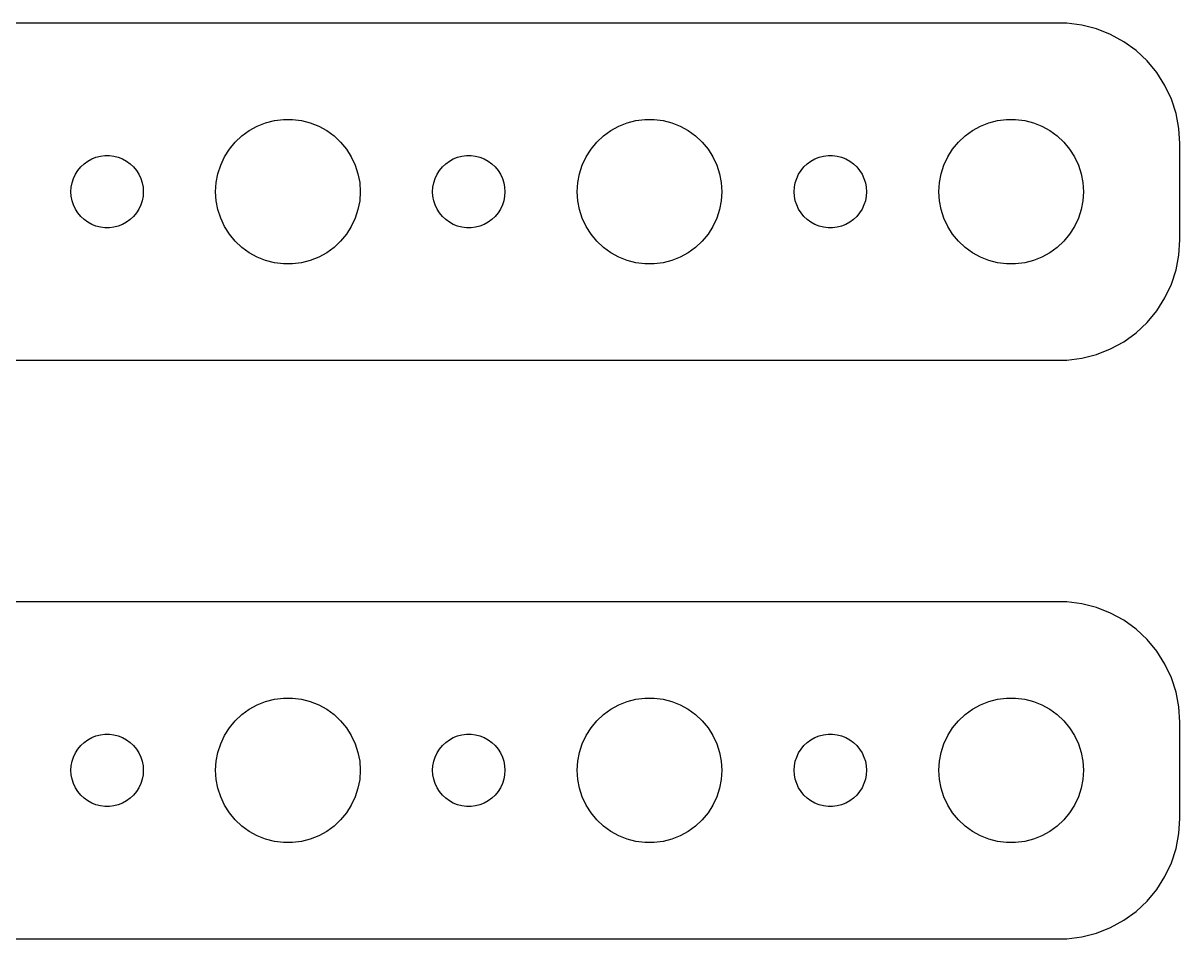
# Model space of a CAD drawing. Header units: metres. Extents: x -202 to 202, y 41 to 79.
# Drawn here: x 154.01 to 202, y 41.01 to 78.99 of the extents above; entities that cross this region are included whole.
import ezdxf

# ---------------------------------------------------------------- set-up
doc = ezdxf.new("R2010")
doc.units = ezdxf.units.M

msp = doc.modelspace()

# ---------------------------------------------------------------- linework, layer by layer
for p, q in [((197.314, 78.9901), (-197.314, 78.9901)), ((197.937, 78.9114), (197.314, 78.9901)), ((198.545, 78.7553), (197.937, 78.9114)), ((199.129, 78.5241), (198.545, 78.7553)), ((199.679, 78.2216), (199.129, 78.5241)), ((200.187, 77.8526), (199.679, 78.2216)), ((200.645, 77.4227), (200.187, 77.8526)), ((201.045, 76.9389), (200.645, 77.4227)), ((201.382, 76.4088), (201.045, 76.9389)), ((201.649, 75.8406), (201.382, 76.4088)), ((201.843, 75.2434), (201.649, 75.8406)), ((164.073, 74.8532), (164.438, 74.9469)), ((164.438, 74.9469), (164.812, 74.9941)), ((164.812, 74.9941), (165.188, 74.9941)), ((165.188, 74.9941), (165.562, 74.9469)), ((165.562, 74.9469), (165.927, 74.8532)), ((179.073, 74.8532), (179.438, 74.9469)), ((179.438, 74.9469), (179.812, 74.9941)), ((179.812, 74.9941), (180.188, 74.9941)), ((180.188, 74.9941), (180.562, 74.9469)), ((180.562, 74.9469), (180.927, 74.8532)), ((194.073, 74.8532), (194.438, 74.9469)), ((194.438, 74.9469), (194.812, 74.9941)), ((194.812, 74.9941), (195.188, 74.9941)), ((195.188, 74.9941), (195.562, 74.9469)), ((195.562, 74.9469), (195.927, 74.8532)), ((201.961, 74.6267), (201.843, 75.2434)), ((163.088, 74.3115), (163.393, 74.533)), ((163.393, 74.533), (163.723, 74.7145)), ((163.723, 74.7145), (164.073, 74.8532)), ((165.927, 74.8532), (166.277, 74.7145)), ((166.277, 74.7145), (166.607, 74.533)), ((166.607, 74.533), (166.912, 74.3115)), ((178.088, 74.3115), (178.393, 74.533)), ((178.393, 74.533), (178.723, 74.7145)), ((178.723, 74.7145), (179.073, 74.8532)), ((180.927, 74.8532), (181.277, 74.7145)), ((181.277, 74.7145), (181.607, 74.533)), ((181.607, 74.533), (181.912, 74.3115)), ((193.088, 74.3115), (193.393, 74.533)), ((193.393, 74.533), (193.723, 74.7145)), ((193.723, 74.7145), (194.073, 74.8532)), ((195.927, 74.8532), (196.277, 74.7145)), ((196.277, 74.7145), (196.607, 74.533)), ((196.607, 74.533), (196.912, 74.3115)), ((202, 74), (201.961, 74.6267)), ((162.573, 73.7634), (162.813, 74.0536)), ((162.813, 74.0536), (163.088, 74.3115)), ((166.912, 74.3115), (167.187, 74.0536)), ((167.187, 74.0536), (167.427, 73.7634)), ((177.573, 73.7634), (177.813, 74.0536)), ((177.813, 74.0536), (178.088, 74.3115)), ((181.912, 74.3115), (182.187, 74.0536)), ((182.187, 74.0536), (182.427, 73.7634)), ((192.573, 73.7634), (192.813, 74.0536)), ((192.813, 74.0536), (193.088, 74.3115)), ((196.912, 74.3115), (197.187, 74.0536)), ((197.187, 74.0536), (197.427, 73.7634)), ((202, 70), (202, 74)), ((156.861, 73.3572), (157.036, 73.4266)), ((157.036, 73.4266), (157.219, 73.4734)), ((157.219, 73.4734), (157.406, 73.497)), ((157.406, 73.497), (157.594, 73.497)), ((157.594, 73.497), (157.781, 73.4734)), ((157.781, 73.4734), (157.964, 73.4266)), ((157.964, 73.4266), (158.139, 73.3572)), ((162.211, 73.1044), (162.371, 73.4453)), ((162.371, 73.4453), (162.573, 73.7634)), ((167.427, 73.7634), (167.629, 73.4453)), ((167.629, 73.4453), (167.789, 73.1044)), ((171.861, 73.3572), (172.036, 73.4266)), ((172.036, 73.4266), (172.219, 73.4734)), ((172.219, 73.4734), (172.406, 73.497)), ((172.406, 73.497), (172.594, 73.497)), ((172.594, 73.497), (172.781, 73.4734)), ((172.781, 73.4734), (172.964, 73.4266)), ((172.964, 73.4266), (173.139, 73.3572)), ((177.211, 73.1044), (177.371, 73.4453)), ((177.371, 73.4453), (177.573, 73.7634)), ((182.427, 73.7634), (182.629, 73.4453)), ((182.629, 73.4453), (182.789, 73.1044)), ((186.861, 73.3572), (187.036, 73.4266)), ((187.036, 73.4266), (187.219, 73.4734)), ((187.219, 73.4734), (187.406, 73.497)), ((187.406, 73.497), (187.594, 73.497)), ((187.594, 73.497), (187.781, 73.4734)), ((187.781, 73.4734), (187.964, 73.4266)), ((187.964, 73.4266), (188.139, 73.3572)), ((192.211, 73.1044), (192.371, 73.4453)), ((192.371, 73.4453), (192.573, 73.7634)), ((197.427, 73.7634), (197.629, 73.4453)), ((197.629, 73.4453), (197.789, 73.1044)), ((156.286, 72.8817), (156.407, 73.0268)), ((156.407, 73.0268), (156.544, 73.1558)), ((156.544, 73.1558), (156.696, 73.2665)), ((156.696, 73.2665), (156.861, 73.3572)), ((158.139, 73.3572), (158.304, 73.2665)), ((158.304, 73.2665), (158.456, 73.1558)), ((158.456, 73.1558), (158.593, 73.0268)), ((158.593, 73.0268), (158.714, 72.8817)), ((162.094, 72.7461), (162.211, 73.1044)), ((167.789, 73.1044), (167.906, 72.7461)), ((171.286, 72.8817), (171.407, 73.0268)), ((171.407, 73.0268), (171.544, 73.1558)), ((171.544, 73.1558), (171.696, 73.2665)), ((171.696, 73.2665), (171.861, 73.3572)), ((173.139, 73.3572), (173.304, 73.2665)), ((173.304, 73.2665), (173.456, 73.1558)), ((173.456, 73.1558), (173.593, 73.0268)), ((173.593, 73.0268), (173.714, 72.8817)), ((177.094, 72.7461), (177.211, 73.1044)), ((182.789, 73.1044), (182.906, 72.7461)), ((186.286, 72.8817), (186.407, 73.0268)), ((186.407, 73.0268), (186.544, 73.1558)), ((186.544, 73.1558), (186.696, 73.2665)), ((186.696, 73.2665), (186.861, 73.3572)), ((188.139, 73.3572), (188.304, 73.2665)), ((188.304, 73.2665), (188.456, 73.1558)), ((188.456, 73.1558), (188.593, 73.0268)), ((188.593, 73.0268), (188.714, 72.8817)), ((192.094, 72.7461), (192.211, 73.1044)), ((197.789, 73.1044), (197.906, 72.7461)), ((156.047, 72.373), (156.105, 72.5522)), ((156.105, 72.5522), (156.186, 72.7226)), ((156.186, 72.7226), (156.286, 72.8817)), ((158.714, 72.8817), (158.814, 72.7226)), ((158.814, 72.7226), (158.895, 72.5522)), ((158.895, 72.5522), (158.953, 72.373)), ((162.024, 72.376), (162.094, 72.7461)), ((167.906, 72.7461), (167.976, 72.376)), ((171.047, 72.373), (171.105, 72.5522)), ((171.105, 72.5522), (171.186, 72.7226)), ((171.186, 72.7226), (171.286, 72.8817)), ((173.714, 72.8817), (173.814, 72.7226)), ((173.814, 72.7226), (173.895, 72.5522)), ((173.895, 72.5522), (173.953, 72.373)), ((177.024, 72.376), (177.094, 72.7461)), ((182.906, 72.7461), (182.976, 72.376)), ((186.047, 72.373), (186.105, 72.5522)), ((186.105, 72.5522), (186.186, 72.7226)), ((186.186, 72.7226), (186.286, 72.8817)), ((188.714, 72.8817), (188.814, 72.7226)), ((188.814, 72.7226), (188.895, 72.5522)), ((188.895, 72.5522), (188.953, 72.373)), ((192.024, 72.376), (192.094, 72.7461)), ((197.906, 72.7461), (197.976, 72.376)), ((156, 72), (156.012, 72.188)), ((156.012, 71.812), (156, 72)), ((156.012, 72.188), (156.047, 72.373)), ((158.953, 72.373), (158.988, 72.188)), ((158.988, 72.188), (159, 72)), ((159, 72), (158.988, 71.812)), ((162, 72), (162.024, 72.376)), ((162.024, 71.624), (162, 72)), ((167.976, 72.376), (168, 72)), ((168, 72), (167.976, 71.624)), ((171, 72), (171.012, 72.188)), ((171.012, 71.812), (171, 72)), ((171.012, 72.188), (171.047, 72.373)), ((173.953, 72.373), (173.988, 72.188)), ((173.988, 72.188), (174, 72)), ((174, 72), (173.988, 71.812)), ((177, 72), (177.024, 72.376)), ((177.024, 71.624), (177, 72)), ((182.976, 72.376), (183, 72)), ((183, 72), (182.976, 71.624)), ((186, 72), (186.012, 72.188)), ((186.012, 71.812), (186, 72)), ((186.012, 72.188), (186.047, 72.373)), ((188.953, 72.373), (188.988, 72.188)), ((188.988, 72.188), (189, 72)), ((189, 72), (188.988, 71.812)), ((192, 72), (192.024, 72.376)), ((192.024, 71.624), (192, 72)), ((197.976, 72.376), (198, 72)), ((198, 72), (197.976, 71.624)), ((156.047, 71.627), (156.012, 71.812)), ((156.105, 71.4478), (156.047, 71.627)), ((158.953, 71.627), (158.895, 71.4478)), ((158.988, 71.812), (158.953, 71.627)), ((162.094, 71.2539), (162.024, 71.624)), ((167.976, 71.624), (167.906, 71.2539)), ((171.047, 71.627), (171.012, 71.812)), ((171.105, 71.4478), (171.047, 71.627)), ((173.953, 71.627), (173.895, 71.4478)), ((173.988, 71.812), (173.953, 71.627)), ((177.094, 71.2539), (177.024, 71.624)), ((182.976, 71.624), (182.906, 71.2539)), ((186.047, 71.627), (186.012, 71.812)), ((186.105, 71.4478), (186.047, 71.627)), ((188.953, 71.627), (188.895, 71.4478)), ((188.988, 71.812), (188.953, 71.627)), ((192.094, 71.2539), (192.024, 71.624)), ((197.976, 71.624), (197.906, 71.2539)), ((156.186, 71.2774), (156.105, 71.4478)), ((156.286, 71.1183), (156.186, 71.2774)), ((156.407, 70.9732), (156.286, 71.1183)), ((158.714, 71.1183), (158.593, 70.9732)), ((158.814, 71.2774), (158.714, 71.1183)), ((158.895, 71.4478), (158.814, 71.2774)), ((162.211, 70.8956), (162.094, 71.2539)), ((167.906, 71.2539), (167.789, 70.8956)), ((171.186, 71.2774), (171.105, 71.4478)), ((171.286, 71.1183), (171.186, 71.2774)), ((171.407, 70.9732), (171.286, 71.1183)), ((173.714, 71.1183), (173.593, 70.9732)), ((173.814, 71.2774), (173.714, 71.1183)), ((173.895, 71.4478), (173.814, 71.2774)), ((177.211, 70.8956), (177.094, 71.2539)), ((182.906, 71.2539), (182.789, 70.8956)), ((186.186, 71.2774), (186.105, 71.4478)), ((186.286, 71.1183), (186.186, 71.2774)), ((186.407, 70.9732), (186.286, 71.1183)), ((188.714, 71.1183), (188.593, 70.9732)), ((188.814, 71.2774), (188.714, 71.1183)), ((188.895, 71.4478), (188.814, 71.2774)), ((192.211, 70.8956), (192.094, 71.2539)), ((197.906, 71.2539), (197.789, 70.8956)), ((156.544, 70.8442), (156.407, 70.9732)), ((156.696, 70.7335), (156.544, 70.8442)), ((156.861, 70.6428), (156.696, 70.7335)), ((157.036, 70.5734), (156.861, 70.6428)), ((157.219, 70.5266), (157.036, 70.5734)), ((157.964, 70.5734), (157.781, 70.5266)), ((158.139, 70.6428), (157.964, 70.5734)), ((158.304, 70.7335), (158.139, 70.6428)), ((158.456, 70.8442), (158.304, 70.7335)), ((158.593, 70.9732), (158.456, 70.8442)), ((162.371, 70.5547), (162.211, 70.8956)), ((162.573, 70.2366), (162.371, 70.5547)), ((167.629, 70.5547), (167.427, 70.2366)), ((167.789, 70.8956), (167.629, 70.5547)), ((171.544, 70.8442), (171.407, 70.9732)), ((171.696, 70.7335), (171.544, 70.8442)), ((171.861, 70.6428), (171.696, 70.7335)), ((172.036, 70.5734), (171.861, 70.6428)), ((172.219, 70.5266), (172.036, 70.5734)), ((172.964, 70.5734), (172.781, 70.5266)), ((173.139, 70.6428), (172.964, 70.5734)), ((173.304, 70.7335), (173.139, 70.6428)), ((173.456, 70.8442), (173.304, 70.7335)), ((173.593, 70.9732), (173.456, 70.8442)), ((177.371, 70.5547), (177.211, 70.8956)), ((177.573, 70.2366), (177.371, 70.5547)), ((182.629, 70.5547), (182.427, 70.2366)), ((182.789, 70.8956), (182.629, 70.5547)), ((186.544, 70.8442), (186.407, 70.9732)), ((186.696, 70.7335), (186.544, 70.8442)), ((186.861, 70.6428), (186.696, 70.7335)), ((187.036, 70.5734), (186.861, 70.6428)), ((187.219, 70.5266), (187.036, 70.5734)), ((187.964, 70.5734), (187.781, 70.5266)), ((188.139, 70.6428), (187.964, 70.5734)), ((188.304, 70.7335), (188.139, 70.6428)), ((188.456, 70.8442), (188.304, 70.7335)), ((188.593, 70.9732), (188.456, 70.8442)), ((192.371, 70.5547), (192.211, 70.8956)), ((192.573, 70.2366), (192.371, 70.5547)), ((197.629, 70.5547), (197.427, 70.2366)), ((197.789, 70.8956), (197.629, 70.5547)), ((157.406, 70.503), (157.219, 70.5266)), ((157.594, 70.503), (157.406, 70.503)), ((157.781, 70.5266), (157.594, 70.503)), ((162.813, 69.9464), (162.573, 70.2366)), ((167.427, 70.2366), (167.187, 69.9464)), ((172.406, 70.503), (172.219, 70.5266)), ((172.594, 70.503), (172.406, 70.503)), ((172.781, 70.5266), (172.594, 70.503)), ((177.813, 69.9464), (177.573, 70.2366)), ((182.427, 70.2366), (182.187, 69.9464)), ((187.406, 70.503), (187.219, 70.5266)), ((187.594, 70.503), (187.406, 70.503)), ((187.781, 70.5266), (187.594, 70.503)), ((192.813, 69.9464), (192.573, 70.2366)), ((197.427, 70.2366), (197.187, 69.9464)), ((163.088, 69.6885), (162.813, 69.9464)), ((163.393, 69.467), (163.088, 69.6885)), ((166.912, 69.6885), (166.607, 69.467)), ((167.187, 69.9464), (166.912, 69.6885)), ((178.088, 69.6885), (177.813, 69.9464)), ((178.393, 69.467), (178.088, 69.6885)), ((181.912, 69.6885), (181.607, 69.467)), ((182.187, 69.9464), (181.912, 69.6885)), ((193.088, 69.6885), (192.813, 69.9464)), ((193.393, 69.467), (193.088, 69.6885)), ((196.912, 69.6885), (196.607, 69.467)), ((197.187, 69.9464), (196.912, 69.6885)), ((201.961, 69.3733), (202, 70)), ((163.723, 69.2855), (163.393, 69.467)), ((164.073, 69.1468), (163.723, 69.2855)), ((164.438, 69.0531), (164.073, 69.1468)), ((165.927, 69.1468), (165.562, 69.0531)), ((166.277, 69.2855), (165.927, 69.1468)), ((166.607, 69.467), (166.277, 69.2855)), ((178.723, 69.2855), (178.393, 69.467)), ((179.073, 69.1468), (178.723, 69.2855)), ((179.438, 69.0531), (179.073, 69.1468)), ((180.927, 69.1468), (180.562, 69.0531)), ((181.277, 69.2855), (180.927, 69.1468)), ((181.607, 69.467), (181.277, 69.2855)), ((193.723, 69.2855), (193.393, 69.467)), ((194.073, 69.1468), (193.723, 69.2855)), ((194.438, 69.0531), (194.073, 69.1468)), ((195.927, 69.1468), (195.562, 69.0531)), ((196.277, 69.2855), (195.927, 69.1468)), ((196.607, 69.467), (196.277, 69.2855)), ((201.843, 68.7566), (201.961, 69.3733)), ((164.812, 69.0059), (164.438, 69.0531)), ((165.188, 69.0059), (164.812, 69.0059)), ((165.562, 69.0531), (165.188, 69.0059)), ((179.812, 69.0059), (179.438, 69.0531)), ((180.188, 69.0059), (179.812, 69.0059)), ((180.562, 69.0531), (180.188, 69.0059)), ((194.812, 69.0059), (194.438, 69.0531)), ((195.188, 69.0059), (194.812, 69.0059)), ((195.562, 69.0531), (195.188, 69.0059)), ((201.649, 68.1594), (201.843, 68.7566)), ((201.382, 67.5912), (201.649, 68.1594)), ((201.045, 67.0611), (201.382, 67.5912)), ((200.645, 66.5773), (201.045, 67.0611)), ((200.187, 66.1474), (200.645, 66.5773)), ((199.129, 65.4759), (199.679, 65.7784)), ((199.679, 65.7784), (200.187, 66.1474)), ((198.545, 65.2447), (199.129, 65.4759)), ((-197.314, 65.0099), (197.314, 65.0099)), ((197.314, 65.0099), (197.937, 65.0886)), ((197.937, 65.0886), (198.545, 65.2447)), ((197.314, 54.9901), (-197.314, 54.9901)), ((197.937, 54.9114), (197.314, 54.9901)), ((198.545, 54.7553), (197.937, 54.9114)), ((199.129, 54.5241), (198.545, 54.7553)), ((199.679, 54.2216), (199.129, 54.5241)), ((200.187, 53.8526), (199.679, 54.2216)), ((200.645, 53.4227), (200.187, 53.8526)), ((201.045, 52.9389), (200.645, 53.4227)), ((201.382, 52.4088), (201.045, 52.9389)), ((201.649, 51.8406), (201.382, 52.4088)), ((201.843, 51.2434), (201.649, 51.8406)), ((164.073, 50.8532), (164.438, 50.9469)), ((164.438, 50.9469), (164.812, 50.9941)), ((164.812, 50.9941), (165.188, 50.9941)), ((165.188, 50.9941), (165.562, 50.9469)), ((165.562, 50.9469), (165.927, 50.8532)), ((179.073, 50.8532), (179.438, 50.9469)), ((179.438, 50.9469), (179.812, 50.9941)), ((179.812, 50.9941), (180.188, 50.9941)), ((180.188, 50.9941), (180.562, 50.9469)), ((180.562, 50.9469), (180.927, 50.8532)), ((194.073, 50.8532), (194.438, 50.9469)), ((194.438, 50.9469), (194.812, 50.9941)), ((194.812, 50.9941), (195.188, 50.9941)), ((195.188, 50.9941), (195.562, 50.9469)), ((195.562, 50.9469), (195.927, 50.8532)), ((201.961, 50.6267), (201.843, 51.2434)), ((163.088, 50.3115), (163.393, 50.533)), ((163.393, 50.533), (163.723, 50.7145)), ((163.723, 50.7145), (164.073, 50.8532)), ((165.927, 50.8532), (166.277, 50.7145)), ((166.277, 50.7145), (166.607, 50.533)), ((166.607, 50.533), (166.912, 50.3115)), ((178.088, 50.3115), (178.393, 50.533)), ((178.393, 50.533), (178.723, 50.7145)), ((178.723, 50.7145), (179.073, 50.8532)), ((180.927, 50.8532), (181.277, 50.7145)), ((181.277, 50.7145), (181.607, 50.533)), ((181.607, 50.533), (181.912, 50.3115)), ((193.088, 50.3115), (193.393, 50.533)), ((193.393, 50.533), (193.723, 50.7145)), ((193.723, 50.7145), (194.073, 50.8532)), ((195.927, 50.8532), (196.277, 50.7145)), ((196.277, 50.7145), (196.607, 50.533)), ((196.607, 50.533), (196.912, 50.3115)), ((202, 50), (201.961, 50.6267)), ((162.573, 49.7634), (162.813, 50.0536)), ((162.813, 50.0536), (163.088, 50.3115)), ((166.912, 50.3115), (167.187, 50.0536)), ((167.187, 50.0536), (167.427, 49.7634)), ((177.573, 49.7634), (177.813, 50.0536)), ((177.813, 50.0536), (178.088, 50.3115)), ((181.912, 50.3115), (182.187, 50.0536)), ((182.187, 50.0536), (182.427, 49.7634)), ((192.573, 49.7634), (192.813, 50.0536)), ((192.813, 50.0536), (193.088, 50.3115)), ((196.912, 50.3115), (197.187, 50.0536)), ((197.187, 50.0536), (197.427, 49.7634)), ((202, 46), (202, 50)), ((156.861, 49.3572), (157.036, 49.4266)), ((157.036, 49.4266), (157.219, 49.4734)), ((157.219, 49.4734), (157.406, 49.497)), ((157.406, 49.497), (157.594, 49.497)), ((157.594, 49.497), (157.781, 49.4734)), ((157.781, 49.4734), (157.964, 49.4266)), ((157.964, 49.4266), (158.139, 49.3572)), ((162.211, 49.1044), (162.371, 49.4453)), ((162.371, 49.4453), (162.573, 49.7634)), ((167.427, 49.7634), (167.629, 49.4453)), ((167.629, 49.4453), (167.789, 49.1044)), ((171.861, 49.3572), (172.036, 49.4266)), ((172.036, 49.4266), (172.219, 49.4734)), ((172.219, 49.4734), (172.406, 49.497)), ((172.406, 49.497), (172.594, 49.497)), ((172.594, 49.497), (172.781, 49.4734)), ((172.781, 49.4734), (172.964, 49.4266)), ((172.964, 49.4266), (173.139, 49.3572)), ((177.211, 49.1044), (177.371, 49.4453)), ((177.371, 49.4453), (177.573, 49.7634)), ((182.427, 49.7634), (182.629, 49.4453)), ((182.629, 49.4453), (182.789, 49.1044)), ((186.861, 49.3572), (187.036, 49.4266)), ((187.036, 49.4266), (187.219, 49.4734)), ((187.219, 49.4734), (187.406, 49.497)), ((187.406, 49.497), (187.594, 49.497)), ((187.594, 49.497), (187.781, 49.4734)), ((187.781, 49.4734), (187.964, 49.4266)), ((187.964, 49.4266), (188.139, 49.3572)), ((192.211, 49.1044), (192.371, 49.4453)), ((192.371, 49.4453), (192.573, 49.7634)), ((197.427, 49.7634), (197.629, 49.4453)), ((197.629, 49.4453), (197.789, 49.1044)), ((156.286, 48.8817), (156.407, 49.0268)), ((156.407, 49.0268), (156.544, 49.1558)), ((156.544, 49.1558), (156.696, 49.2665)), ((156.696, 49.2665), (156.861, 49.3572)), ((158.139, 49.3572), (158.304, 49.2665)), ((158.304, 49.2665), (158.456, 49.1558)), ((158.456, 49.1558), (158.593, 49.0268)), ((158.593, 49.0268), (158.714, 48.8817)), ((162.094, 48.7461), (162.211, 49.1044)), ((167.789, 49.1044), (167.906, 48.7461)), ((171.286, 48.8817), (171.407, 49.0268)), ((171.407, 49.0268), (171.544, 49.1558)), ((171.544, 49.1558), (171.696, 49.2665)), ((171.696, 49.2665), (171.861, 49.3572)), ((173.139, 49.3572), (173.304, 49.2665)), ((173.304, 49.2665), (173.456, 49.1558)), ((173.456, 49.1558), (173.593, 49.0268)), ((173.593, 49.0268), (173.714, 48.8817)), ((177.094, 48.7461), (177.211, 49.1044)), ((182.789, 49.1044), (182.906, 48.7461)), ((186.286, 48.8817), (186.407, 49.0268)), ((186.407, 49.0268), (186.544, 49.1558)), ((186.544, 49.1558), (186.696, 49.2665)), ((186.696, 49.2665), (186.861, 49.3572)), ((188.139, 49.3572), (188.304, 49.2665)), ((188.304, 49.2665), (188.456, 49.1558)), ((188.456, 49.1558), (188.593, 49.0268)), ((188.593, 49.0268), (188.714, 48.8817)), ((192.094, 48.7461), (192.211, 49.1044)), ((197.789, 49.1044), (197.906, 48.7461)), ((156.047, 48.373), (156.105, 48.5522)), ((156.105, 48.5522), (156.186, 48.7226)), ((156.186, 48.7226), (156.286, 48.8817)), ((158.714, 48.8817), (158.814, 48.7226)), ((158.814, 48.7226), (158.895, 48.5522)), ((158.895, 48.5522), (158.953, 48.373)), ((162.024, 48.376), (162.094, 48.7461)), ((167.906, 48.7461), (167.976, 48.376)), ((171.047, 48.373), (171.105, 48.5522)), ((171.105, 48.5522), (171.186, 48.7226)), ((171.186, 48.7226), (171.286, 48.8817)), ((173.714, 48.8817), (173.814, 48.7226)), ((173.814, 48.7226), (173.895, 48.5522)), ((173.895, 48.5522), (173.953, 48.373)), ((177.024, 48.376), (177.094, 48.7461)), ((182.906, 48.7461), (182.976, 48.376)), ((186.047, 48.373), (186.105, 48.5522)), ((186.105, 48.5522), (186.186, 48.7226)), ((186.186, 48.7226), (186.286, 48.8817)), ((188.714, 48.8817), (188.814, 48.7226)), ((188.814, 48.7226), (188.895, 48.5522)), ((188.895, 48.5522), (188.953, 48.373)), ((192.024, 48.376), (192.094, 48.7461)), ((197.906, 48.7461), (197.976, 48.376)), ((156, 48), (156.012, 48.188)), ((156.012, 47.812), (156, 48)), ((156.012, 48.188), (156.047, 48.373)), ((158.953, 48.373), (158.988, 48.188)), ((158.988, 48.188), (159, 48)), ((159, 48), (158.988, 47.812)), ((162, 48), (162.024, 48.376)), ((162.024, 47.624), (162, 48)), ((167.976, 48.376), (168, 48)), ((168, 48), (167.976, 47.624)), ((171, 48), (171.012, 48.188)), ((171.012, 47.812), (171, 48)), ((171.012, 48.188), (171.047, 48.373)), ((173.953, 48.373), (173.988, 48.188)), ((173.988, 48.188), (174, 48)), ((174, 48), (173.988, 47.812)), ((177, 48), (177.024, 48.376)), ((177.024, 47.624), (177, 48)), ((182.976, 48.376), (183, 48)), ((183, 48), (182.976, 47.624)), ((186, 48), (186.012, 48.188)), ((186.012, 47.812), (186, 48)), ((186.012, 48.188), (186.047, 48.373)), ((188.953, 48.373), (188.988, 48.188)), ((188.988, 48.188), (189, 48)), ((189, 48), (188.988, 47.812)), ((192, 48), (192.024, 48.376)), ((192.024, 47.624), (192, 48)), ((197.976, 48.376), (198, 48)), ((198, 48), (197.976, 47.624)), ((156.047, 47.627), (156.012, 47.812)), ((156.105, 47.4478), (156.047, 47.627)), ((158.953, 47.627), (158.895, 47.4478)), ((158.988, 47.812), (158.953, 47.627)), ((162.094, 47.2539), (162.024, 47.624)), ((167.976, 47.624), (167.906, 47.2539)), ((171.047, 47.627), (171.012, 47.812)), ((171.105, 47.4478), (171.047, 47.627)), ((173.953, 47.627), (173.895, 47.4478)), ((173.988, 47.812), (173.953, 47.627)), ((177.094, 47.2539), (177.024, 47.624)), ((182.976, 47.624), (182.906, 47.2539)), ((186.047, 47.627), (186.012, 47.812)), ((186.105, 47.4478), (186.047, 47.627)), ((188.953, 47.627), (188.895, 47.4478)), ((188.988, 47.812), (188.953, 47.627)), ((192.094, 47.2539), (192.024, 47.624)), ((197.976, 47.624), (197.906, 47.2539)), ((156.186, 47.2774), (156.105, 47.4478)), ((156.286, 47.1183), (156.186, 47.2774)), ((156.407, 46.9732), (156.286, 47.1183)), ((158.714, 47.1183), (158.593, 46.9732)), ((158.814, 47.2774), (158.714, 47.1183)), ((158.895, 47.4478), (158.814, 47.2774)), ((162.211, 46.8956), (162.094, 47.2539)), ((167.906, 47.2539), (167.789, 46.8956)), ((171.186, 47.2774), (171.105, 47.4478)), ((171.286, 47.1183), (171.186, 47.2774)), ((171.407, 46.9732), (171.286, 47.1183)), ((173.714, 47.1183), (173.593, 46.9732)), ((173.814, 47.2774), (173.714, 47.1183)), ((173.895, 47.4478), (173.814, 47.2774)), ((177.211, 46.8956), (177.094, 47.2539)), ((182.906, 47.2539), (182.789, 46.8956)), ((186.186, 47.2774), (186.105, 47.4478)), ((186.286, 47.1183), (186.186, 47.2774)), ((186.407, 46.9732), (186.286, 47.1183)), ((188.714, 47.1183), (188.593, 46.9732)), ((188.814, 47.2774), (188.714, 47.1183)), ((188.895, 47.4478), (188.814, 47.2774)), ((192.211, 46.8956), (192.094, 47.2539)), ((197.906, 47.2539), (197.789, 46.8956)), ((156.544, 46.8442), (156.407, 46.9732)), ((156.696, 46.7335), (156.544, 46.8442)), ((156.861, 46.6428), (156.696, 46.7335)), ((157.036, 46.5734), (156.861, 46.6428)), ((157.219, 46.5266), (157.036, 46.5734)), ((157.964, 46.5734), (157.781, 46.5266)), ((158.139, 46.6428), (157.964, 46.5734)), ((158.304, 46.7335), (158.139, 46.6428)), ((158.456, 46.8442), (158.304, 46.7335)), ((158.593, 46.9732), (158.456, 46.8442)), ((162.371, 46.5547), (162.211, 46.8956)), ((162.573, 46.2366), (162.371, 46.5547)), ((167.629, 46.5547), (167.427, 46.2366)), ((167.789, 46.8956), (167.629, 46.5547)), ((171.544, 46.8442), (171.407, 46.9732)), ((171.696, 46.7335), (171.544, 46.8442)), ((171.861, 46.6428), (171.696, 46.7335)), ((172.036, 46.5734), (171.861, 46.6428)), ((172.219, 46.5266), (172.036, 46.5734)), ((172.964, 46.5734), (172.781, 46.5266)), ((173.139, 46.6428), (172.964, 46.5734)), ((173.304, 46.7335), (173.139, 46.6428)), ((173.456, 46.8442), (173.304, 46.7335)), ((173.593, 46.9732), (173.456, 46.8442)), ((177.371, 46.5547), (177.211, 46.8956)), ((177.573, 46.2366), (177.371, 46.5547)), ((182.629, 46.5547), (182.427, 46.2366)), ((182.789, 46.8956), (182.629, 46.5547)), ((186.544, 46.8442), (186.407, 46.9732)), ((186.696, 46.7335), (186.544, 46.8442)), ((186.861, 46.6428), (186.696, 46.7335)), ((187.036, 46.5734), (186.861, 46.6428)), ((187.219, 46.5266), (187.036, 46.5734)), ((187.964, 46.5734), (187.781, 46.5266)), ((188.139, 46.6428), (187.964, 46.5734)), ((188.304, 46.7335), (188.139, 46.6428)), ((188.456, 46.8442), (188.304, 46.7335)), ((188.593, 46.9732), (188.456, 46.8442)), ((192.371, 46.5547), (192.211, 46.8956)), ((192.573, 46.2366), (192.371, 46.5547)), ((197.629, 46.5547), (197.427, 46.2366)), ((197.789, 46.8956), (197.629, 46.5547)), ((157.406, 46.503), (157.219, 46.5266)), ((157.594, 46.503), (157.406, 46.503)), ((157.781, 46.5266), (157.594, 46.503)), ((162.813, 45.9464), (162.573, 46.2366)), ((167.427, 46.2366), (167.187, 45.9464)), ((172.406, 46.503), (172.219, 46.5266)), ((172.594, 46.503), (172.406, 46.503)), ((172.781, 46.5266), (172.594, 46.503)), ((177.813, 45.9464), (177.573, 46.2366)), ((182.427, 46.2366), (182.187, 45.9464)), ((187.406, 46.503), (187.219, 46.5266)), ((187.594, 46.503), (187.406, 46.503)), ((187.781, 46.5266), (187.594, 46.503)), ((192.813, 45.9464), (192.573, 46.2366)), ((197.427, 46.2366), (197.187, 45.9464)), ((163.088, 45.6885), (162.813, 45.9464)), ((163.393, 45.467), (163.088, 45.6885)), ((166.912, 45.6885), (166.607, 45.467)), ((167.187, 45.9464), (166.912, 45.6885)), ((178.088, 45.6885), (177.813, 45.9464)), ((178.393, 45.467), (178.088, 45.6885)), ((181.912, 45.6885), (181.607, 45.467)), ((182.187, 45.9464), (181.912, 45.6885)), ((193.088, 45.6885), (192.813, 45.9464)), ((193.393, 45.467), (193.088, 45.6885)), ((196.912, 45.6885), (196.607, 45.467)), ((197.187, 45.9464), (196.912, 45.6885)), ((201.961, 45.3733), (202, 46)), ((163.723, 45.2855), (163.393, 45.467)), ((164.073, 45.1468), (163.723, 45.2855)), ((164.438, 45.0531), (164.073, 45.1468)), ((165.927, 45.1468), (165.562, 45.0531)), ((166.277, 45.2855), (165.927, 45.1468)), ((166.607, 45.467), (166.277, 45.2855)), ((178.723, 45.2855), (178.393, 45.467)), ((179.073, 45.1468), (178.723, 45.2855)), ((179.438, 45.0531), (179.073, 45.1468)), ((180.927, 45.1468), (180.562, 45.0531)), ((181.277, 45.2855), (180.927, 45.1468)), ((181.607, 45.467), (181.277, 45.2855)), ((193.723, 45.2855), (193.393, 45.467)), ((194.073, 45.1468), (193.723, 45.2855)), ((194.438, 45.0531), (194.073, 45.1468)), ((195.927, 45.1468), (195.562, 45.0531)), ((196.277, 45.2855), (195.927, 45.1468)), ((196.607, 45.467), (196.277, 45.2855)), ((201.843, 44.7566), (201.961, 45.3733)), ((164.812, 45.0059), (164.438, 45.0531)), ((165.188, 45.0059), (164.812, 45.0059)), ((165.562, 45.0531), (165.188, 45.0059)), ((179.812, 45.0059), (179.438, 45.0531)), ((180.188, 45.0059), (179.812, 45.0059)), ((180.562, 45.0531), (180.188, 45.0059)), ((194.812, 45.0059), (194.438, 45.0531)), ((195.188, 45.0059), (194.812, 45.0059)), ((195.562, 45.0531), (195.188, 45.0059)), ((201.649, 44.1594), (201.843, 44.7566)), ((201.382, 43.5912), (201.649, 44.1594)), ((201.045, 43.0611), (201.382, 43.5912)), ((200.645, 42.5773), (201.045, 43.0611)), ((200.187, 42.1474), (200.645, 42.5773)), ((199.129, 41.4759), (199.679, 41.7784)), ((199.679, 41.7784), (200.187, 42.1474)), ((198.545, 41.2447), (199.129, 41.4759)), ((-197.314, 41.0099), (197.314, 41.0099)), ((197.314, 41.0099), (197.937, 41.0886)), ((197.937, 41.0886), (198.545, 41.2447))]:
    msp.add_line(p, q)

doc.saveas('drawing.dxf')
